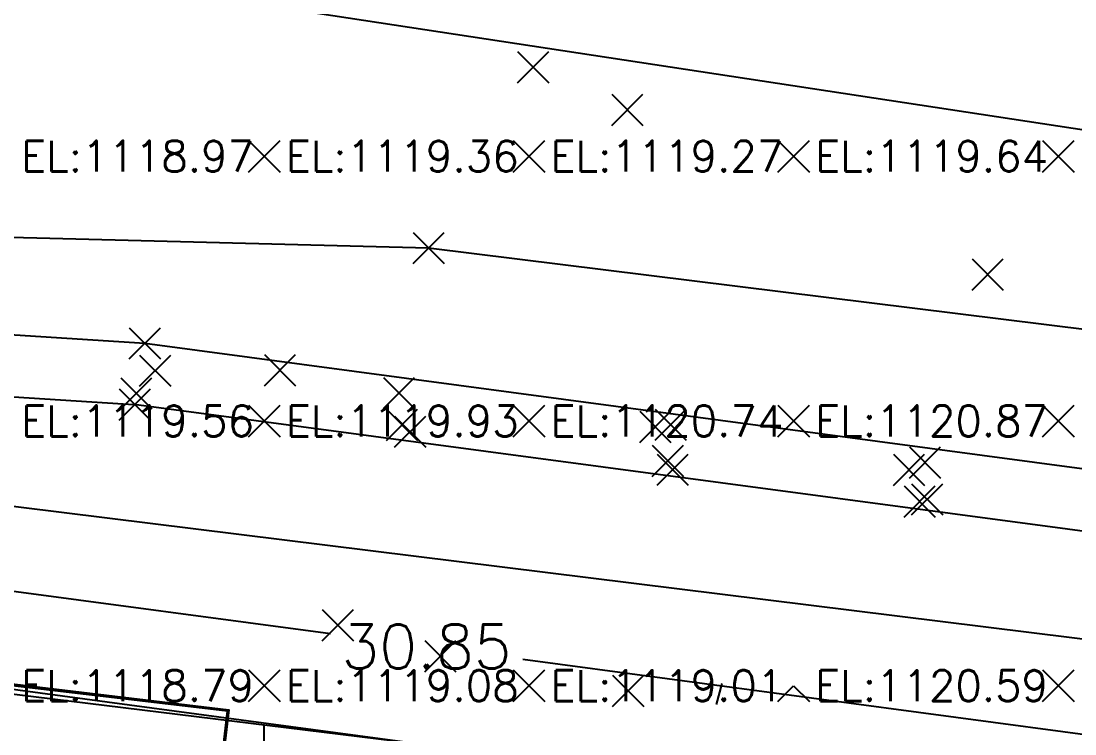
# Model space of a CAD drawing. Header units: metres. Extents: x -212 to 353974, y -37 to 356021.
# Drawn here: x 353779.41 to 353791.35, y 355981.5 to 355989.58 of the extents above; entities that cross this region are included whole.
import ezdxf

# ---------------------------------------------------------------- set-up
doc = ezdxf.new("R2010")
doc.units = ezdxf.units.M
for name, color, linetype in [('C-TOPO-MAJR', 9, 'Continuous'), ('C-TOPO-TEXT', 7, 'Continuous'), ('Survey.td2', 7, 'Continuous'), ('V-NODE', 1, 'Continuous')]:
    doc.layers.add(name, color=color, linetype=linetype)
doc.styles.get("Standard").update_dxf_attribs({"font": 'simplex.shx'})
doc.dimstyles.get("Standard").update_dxf_attribs({"dimtxt": 0.18, "dimasz": 0.18, "dimexe": 0.18, "dimexo": 0.0625, "dimgap": 0.09, "dimtad": 0, "dimtih": 1, "dimtoh": 1, "dimdec": 4, "dimzin": 0, "dimdsep": 46, "dimtxsty": 'Standard', "dimcen": 0.09, "dimadec": 0, "dimazin": 0, "dimtfac": 1, "dimtdec": 4, "dimtofl": 0, "dimtmove": 0, "dimatfit": 3, "dimfxl": 1, "dimtolj": 1, "dimtzin": 0, "dimarcsym": 0})

# ---------------------------------------------------------------- blocks, each defined once
blk = doc.blocks.new('*U1')
at = {"color": 0, "linetype": 'ByBlock', "lineweight": -2, "transparency": 16777216}
for p, q in [((-0.707, -0.707), (0.707, 0.707)), ((-0.707, 0.707), (0.707, -0.707))]:
    blk.add_line(p, q, dxfattribs=at)
blk = doc.blocks.new('*U177', base_point=(353784.0281, 355987.0089, 1119.2598))
at = {"layer": 'V-NODE', "lineweight": -2, "xscale": 0.25, "yscale": 0.25, "zscale": 0.25}
blk.add_blockref('*U1', (353784.0281, 355987.0089, 1119.2598), dxfattribs=at)
blk = doc.blocks.new('*U178', base_point=(353785.2123, 355989.0574, 1119.2726))
at = {"layer": 'V-NODE', "lineweight": -2, "xscale": 0.25, "yscale": 0.25, "zscale": 0.25}
blk.add_blockref('*U1', (353785.2123, 355989.0574, 1119.2726), dxfattribs=at)
blk = doc.blocks.new('*U179', base_point=(353790.3646, 355986.7089, 1119.7867))
at = {"layer": 'V-NODE', "lineweight": -2, "xscale": 0.25, "yscale": 0.25, "zscale": 0.25}
blk.add_blockref('*U1', (353790.3646, 355986.7089, 1119.7867), dxfattribs=at)
blk = doc.blocks.new('*U182', base_point=(353786.2812, 355988.5734, 1119.2789))
at = {"layer": 'V-NODE', "lineweight": -2, "xscale": 0.25, "yscale": 0.25, "zscale": 0.25}
blk.add_blockref('*U1', (353786.2812, 355988.5734, 1119.2789), dxfattribs=at)
blk = doc.blocks.new('*U463', base_point=(353780.7155, 355985.3618, 1120.0142))
at = {"layer": 'V-NODE', "lineweight": -2, "xscale": 0.25, "yscale": 0.25, "zscale": 0.25}
blk.add_blockref('*U1', (353780.7155, 355985.3618, 1120.0142), dxfattribs=at)
blk = doc.blocks.new('*U464', base_point=(353780.6987, 355985.2361, 1119.8849))
at = {"layer": 'V-NODE', "lineweight": -2, "xscale": 0.25, "yscale": 0.25, "zscale": 0.25}
blk.add_blockref('*U1', (353780.6987, 355985.2361, 1119.8849), dxfattribs=at)
blk = doc.blocks.new('*U465', base_point=(353780.8117, 355985.9286, 1120.1888))
at = {"layer": 'V-NODE', "lineweight": -2, "xscale": 0.25, "yscale": 0.25, "zscale": 0.25}
blk.add_blockref('*U1', (353780.8117, 355985.9286, 1120.1888), dxfattribs=at)
blk = doc.blocks.new('*U466', base_point=(353780.9288, 355985.618, 1120.3333))
at = {"layer": 'V-NODE', "lineweight": -2, "xscale": 0.25, "yscale": 0.25, "zscale": 0.25}
blk.add_blockref('*U1', (353780.9288, 355985.618, 1120.3333), dxfattribs=at)
blk = doc.blocks.new('*U467', base_point=(353782.3437, 355985.6236, 1120.252))
at = {"layer": 'V-NODE', "lineweight": -2, "xscale": 0.25, "yscale": 0.25, "zscale": 0.25}
blk.add_blockref('*U1', (353782.3437, 355985.6236, 1120.252), dxfattribs=at)
blk = doc.blocks.new('*U468', base_point=(353783.6929, 355985.3661, 1120.4196))
at = {"layer": 'V-NODE', "lineweight": -2, "xscale": 0.25, "yscale": 0.25, "zscale": 0.25}
blk.add_blockref('*U1', (353783.6929, 355985.3661, 1120.4196), dxfattribs=at)
blk = doc.blocks.new('*U469', base_point=(353783.7274, 355985.0047, 1120.4258))
at = {"layer": 'V-NODE', "lineweight": -2, "xscale": 0.25, "yscale": 0.25, "zscale": 0.25}
blk.add_blockref('*U1', (353783.7274, 355985.0047, 1120.4258), dxfattribs=at)
blk = doc.blocks.new('*U470', base_point=(353783.8202, 355984.9283, 1120.7523))
at = {"layer": 'V-NODE', "lineweight": -2, "xscale": 0.25, "yscale": 0.25, "zscale": 0.25}
blk.add_blockref('*U1', (353783.8202, 355984.9283, 1120.7523), dxfattribs=at)
blk = doc.blocks.new('*U471', base_point=(353786.5974, 355984.9821, 1120.8758))
at = {"layer": 'V-NODE', "lineweight": -2, "xscale": 0.25, "yscale": 0.25, "zscale": 0.25}
blk.add_blockref('*U1', (353786.5974, 355984.9821, 1120.8758), dxfattribs=at)
blk = doc.blocks.new('*U472', base_point=(353786.7721, 355985.0066, 1120.8653))
at = {"layer": 'V-NODE', "lineweight": -2, "xscale": 0.25, "yscale": 0.25, "zscale": 0.25}
blk.add_blockref('*U1', (353786.7721, 355985.0066, 1120.8653), dxfattribs=at)
blk = doc.blocks.new('*U473', base_point=(353786.7403, 355984.5962, 1120.9101))
at = {"layer": 'V-NODE', "lineweight": -2, "xscale": 0.25, "yscale": 0.25, "zscale": 0.25}
blk.add_blockref('*U1', (353786.7403, 355984.5962, 1120.9101), dxfattribs=at)
blk = doc.blocks.new('*U474', base_point=(353786.7947, 355984.4977, 1121.175))
at = {"layer": 'V-NODE', "lineweight": -2, "xscale": 0.25, "yscale": 0.25, "zscale": 0.25}
blk.add_blockref('*U1', (353786.7947, 355984.4977, 1121.175), dxfattribs=at)
blk = doc.blocks.new('*U475', base_point=(353789.473, 355984.4956, 1121.2722))
at = {"layer": 'V-NODE', "lineweight": -2, "xscale": 0.25, "yscale": 0.25, "zscale": 0.25}
blk.add_blockref('*U1', (353789.473, 355984.4956, 1121.2722), dxfattribs=at)
blk = doc.blocks.new('*U476', base_point=(353789.6537, 355984.5781, 1121.2212))
at = {"layer": 'V-NODE', "lineweight": -2, "xscale": 0.25, "yscale": 0.25, "zscale": 0.25}
blk.add_blockref('*U1', (353789.6537, 355984.5781, 1121.2212), dxfattribs=at)
blk = doc.blocks.new('*U477', base_point=(353789.594, 355984.1359, 1121.2198))
at = {"layer": 'V-NODE', "lineweight": -2, "xscale": 0.25, "yscale": 0.25, "zscale": 0.25}
blk.add_blockref('*U1', (353789.594, 355984.1359, 1121.2198), dxfattribs=at)
blk = doc.blocks.new('*U478', base_point=(353789.6788, 355984.1612, 1121.6333))
at = {"layer": 'V-NODE', "lineweight": -2, "xscale": 0.25, "yscale": 0.25, "zscale": 0.25}
blk.add_blockref('*U1', (353789.6788, 355984.1612, 1121.6333), dxfattribs=at)
blk = doc.blocks.new('*U515', base_point=(353784.1605, 355982.3839, 1118.8288))
at = {"layer": 'V-NODE', "lineweight": -2, "xscale": 0.25, "yscale": 0.25, "zscale": 0.25}
blk.add_blockref('*U1', (353784.1605, 355982.3839, 1118.8288), dxfattribs=at)
blk = doc.blocks.new('*U516', base_point=(353783.0003, 355982.7357, 1118.7899))
at = {"layer": 'V-NODE', "lineweight": -2, "xscale": 0.25, "yscale": 0.25, "zscale": 0.25}
blk.add_blockref('*U1', (353783.0003, 355982.7357, 1118.7899), dxfattribs=at)
blk = doc.blocks.new('*U536', base_point=(353786.2909, 355981.9898, 1119.2416))
at = {"layer": 'V-NODE', "lineweight": -2, "xscale": 0.25, "yscale": 0.25, "zscale": 0.25}
blk.add_blockref('*U1', (353786.2909, 355981.9898, 1119.2416), dxfattribs=at)
blk = doc.blocks.new('*D1154')
at = {"color": 0, "lineweight": -2, "transparency": 16777216}
for p, q in [((353768.577, 355983.515), (353768.739, 355984.723)), ((353768.894, 355984.521), (353782.915, 355982.639)), ((353799.116, 355980.465), (353785.095, 355982.347)), ((353799.156, 355979.41), (353799.318, 355980.619))]:
    blk.add_line(p, q, dxfattribs=at)
at = {"color": 0, "transparency": 16777216}
for points in [[(353768.898, 355984.551), (353768.89, 355984.491), (353768.715, 355984.545)], [(353799.12, 355980.494), (353799.112, 355980.435), (353799.294, 355980.441)]]:
    blk.add_solid(points, dxfattribs=at)
at = {"color": 0, "transparency": 16777216, "insert": (353784.005, 355982.493), "char_height": 0.5, "attachment_point": 5}
blk.add_mtext('\\A1;30.85', dxfattribs=at)

msp = doc.modelspace()

# ---------------------------------------------------------------- linework, layer by layer
at = {"color": 7, "true_color": 0xffffff}
msp.add_line((353782.16579, 355916.04908, 1117.65392), (353782.16579, 355981.60279, 1121.74206), dxfattribs=at)
at = {"color": 3}
for points, elevation in [([(353750.81699, 356021.26334), (353747.25099, 355997.43972), (353746.94742, 355995.41161), (353749.37661, 355995.048), (353752.24224, 355993.52322), (353771.19746, 355991.43353), (353791.68017, 355988.31221)], 1111.8628), ([(353806.75853, 355980.67837), (353806.63428, 355979.02341), (353800.01805, 355980.20363), (353795.01386, 355980.31251), (353784.87576, 355981.27044), (353774.83613, 355982.5017), (353770.94165, 355983.60497), (353769.06983, 355984.80835), (353772.91826, 355984.87629), (353806.75853, 355980.67837)], 1121.9243)]:
    msp.add_lwpolyline(points, dxfattribs=dict(at, elevation=elevation))
at = {"color": 9, "true_color": 0xc7c8ca, "elevation": 1121.5572}
msp.add_lwpolyline([(353795.84444, 355970.11144), (353792.93814, 355972.36579), (353789.7088, 355969.25654), (353787.8199, 355967.21122), (353786.76171, 355967.0632), (353781.86679, 355970.00857), (353780.40443, 355971.09315), (353777.19864, 355973.26056), (353776.62342, 355975.49604), (353772.70268, 355978.02691), (353768.67199, 355981.12612), (353766.37168, 355982.89484), (353767.31619, 355985.56141), (353767.6776, 355986.1936), (353768.99011, 355986.78679), (353771.88404, 355987.32014), (353784.02809, 355987.0089), (353799.04164, 355985.14793)], dxfattribs=at)
at = {"color": 51, "true_color": 0xf7f281, "elevation": 1116.5819}
for points in [[(353767.63314, 355984.68185), (353767.65745, 355985.31298), (353767.96248, 355985.8181), (353769.19144, 355986.46906), (353772.36862, 355986.48166), (353773.79619, 355986.23532), (353776.50424, 355986.20421), (353780.81169, 355985.92862), (353792.67357, 355984.34389), (353800.1131, 355983.73341), (353801.80255, 355983.59477)], [(353768.33262, 355984.6549), (353768.34998, 355985.10566), (353768.46147, 355985.29027), (353769.36669, 355985.76975), (353772.31005, 355985.78142), (353773.73225, 355985.53601), (353776.47785, 355985.50447), (353780.74291, 355985.23159), (353792.59855, 355983.6477), (353800.05585, 355983.03575), (353801.7453, 355982.89712)]]:
    msp.add_lwpolyline(points, dxfattribs=at)
at = {"color": 55}
msp.add_lwpolyline([(353768.56851, 355983.45266), (353799.14784, 355979.34834), (353798.34313, 355973.45211), (353767.83345, 355977.29633), (353768.56851, 355983.45266)], dxfattribs=at)
at = {"color": 2}
msp.add_lwpolyline([(353792.87108, 355980.44246), (353786.71399, 355981.17111), (353786.66111, 355980.72423), (353781.69571, 355981.31186), (353781.7486, 355981.75874), (353775.59152, 355982.4874), (353775.53863, 355982.04051), (353774.54555, 355982.15804), (353774.59844, 355982.60492), (353768.44135, 355983.33358), (353761.89702, 355981.64095), (353758.78073, 355982.00974), (353752.29235, 355977.48834), (353751.71067, 355972.57318), (353744.55146, 355970.09395), (353739.7531, 355969.1001), (353745.31184, 355942.06542), (353747.46355, 355938.04618)], dxfattribs=at)
at = {"color": 7, "true_color": 0xffffff, "flags": 128}
msp.add_lwpolyline([(353768.65595, 355983.34151), (353774.61368, 355982.63016), (353774.56033, 355982.18333), (353775.75188, 355982.04106), (353775.80523, 355982.48789), (353781.76296, 355981.77655), (353781.70961, 355981.32972), (353786.87298, 355980.71322), (353786.92633, 355981.16005), (353792.88407, 355980.44871), (353792.83072, 355980.00188), (353799.03669, 355979.2609), (353797.71438, 355968.08753), (353798.89432, 355967.94665), (353797.59627, 355957.07501), (353796.40472, 355957.21728), (353796.09282, 355954.48497), (353797.02196, 355954.37376), (353796.31065, 355948.41629), (353795.36734, 355948.52892), (353795.01167, 355945.55005), (353795.97837, 355945.43438), (353795.24364, 355939.47969)], dxfattribs=at)
at = {"layer": 'C-TOPO-MAJR', "color": 9, "linetype": 'Continuous', "lineweight": -3, "elevation": 1120, "flags": 128}
msp.add_lwpolyline([(353787.29173, 355981.83741), (353787.35623, 355982.07428)], dxfattribs=at)
at = {"layer": 'C-TOPO-TEXT', "color": 6, "linetype": 'Continuous', "lineweight": -3}
for p, q in [((353781.98618, 355987.86947, 1119.35677), (353782.34539, 355988.22868, 1119.35677)), ((353781.98618, 355988.22868, 1119.35677), (353782.34539, 355987.86947, 1119.35677)), ((353784.98618, 355987.86947, 1119.27001), (353785.34539, 355988.22868, 1119.27001)), ((353784.98618, 355988.22868, 1119.27001), (353785.34539, 355987.86947, 1119.27001)), ((353787.98618, 355987.86947, 1119.64123), (353788.34539, 355988.22868, 1119.64123)), ((353787.98618, 355988.22868, 1119.64123), (353788.34539, 355987.86947, 1119.64123)), ((353790.98618, 355987.86947, 1120.53573), (353791.34539, 355988.22868, 1120.53573)), ((353790.98618, 355988.22868, 1120.53573), (353791.34539, 355987.86947, 1120.53573)), ((353781.98618, 355984.86947, 1119.9307), (353782.34539, 355985.22868, 1119.9307)), ((353781.98618, 355985.22868, 1119.9307), (353782.34539, 355984.86947, 1119.9307)), ((353784.98618, 355984.86947, 1120.74178), (353785.34539, 355985.22868, 1120.74178)), ((353784.98618, 355985.22868, 1120.74178), (353785.34539, 355984.86947, 1120.74178)), ((353787.98618, 355984.86947, 1120.86707), (353788.34539, 355985.22868, 1120.86707)), ((353787.98618, 355985.22868, 1120.86707), (353788.34539, 355984.86947, 1120.86707)), ((353790.98618, 355984.86947, 1121.16574), (353791.34539, 355985.22868, 1121.16574)), ((353790.98618, 355985.22868, 1121.16574), (353791.34539, 355984.86947, 1121.16574)), ((353781.98618, 355981.86947, 1119.07892), (353782.34539, 355982.22868, 1119.07892)), ((353781.98618, 355982.22868, 1119.07892), (353782.34539, 355981.86947, 1119.07892)), ((353784.98618, 355981.86947, 1119.01396), (353785.34539, 355982.22868, 1119.01396)), ((353784.98618, 355982.22868, 1119.01396), (353785.34539, 355981.86947, 1119.01396)), ((353790.98618, 355981.86947, 1121.82883), (353791.34539, 355982.22868, 1121.82883)), ((353790.98618, 355982.22868, 1121.82883), (353791.34539, 355981.86947, 1121.82883)), ((353787.98618, 355981.86947, 1120.59403), (353788.16579, 355982.04908, 1120.59403)), ((353788.16579, 355982.04908, 1120.59403), (353788.34539, 355981.86947, 1120.59403))]:
    msp.add_line(p, q, dxfattribs=at)
at = {"layer": 'Survey.td2'}
for p in [(353785.2123, 355989.05738, 1119.2726), (353786.28118, 355988.57344, 1119.2789), (353784.02809, 355987.0089, 1119.2598), (353790.36464, 355986.7089, 1119.7867), (353780.81169, 355985.92862, 1120.1888), (353780.92881, 355985.61796, 1120.3333), (353782.34374, 355985.62362, 1120.252), (353780.71553, 355985.36183, 1120.0142), (353783.69289, 355985.36609, 1120.4196), (353780.69868, 355985.23613, 1119.8849), (353783.72738, 355985.00472, 1120.4258), (353786.59739, 355984.98206, 1120.8758), (353786.77208, 355985.00663, 1120.8653), (353783.82024, 355984.92827, 1120.7523), (353786.74034, 355984.59618, 1120.9101), (353786.79473, 355984.49767, 1121.175), (353789.47299, 355984.4956, 1121.2722), (353789.65372, 355984.57815, 1121.2212), (353789.59398, 355984.13589, 1121.2198), (353789.67884, 355984.16124, 1121.6333), (353783.00025, 355982.73568, 1118.7899), (353784.1605, 355982.38388, 1118.8288), (353786.29088, 355981.98983, 1119.2416)]:
    msp.add_point(p, dxfattribs=at)

# ---------------------------------------------------------------- block references
at = {"layer": 'V-NODE'}
for name, p in [('*U178', (353785.2123, 355989.0574, 1119.2726)), ('*U182', (353786.2812, 355988.5734, 1119.2789)), ('*U177', (353784.0281, 355987.0089, 1119.2598)), ('*U179', (353790.3646, 355986.7089, 1119.7867)), ('*U465', (353780.8117, 355985.9286, 1120.1888)), ('*U466', (353780.9288, 355985.618, 1120.3333)), ('*U467', (353782.3437, 355985.6236, 1120.252)), ('*U463', (353780.7155, 355985.3618, 1120.0142)), ('*U468', (353783.6929, 355985.3661, 1120.4196)), ('*U464', (353780.6987, 355985.2361, 1119.8849)), ('*U469', (353783.7274, 355985.0047, 1120.4258)), ('*U470', (353783.8202, 355984.9283, 1120.7523)), ('*U471', (353786.5974, 355984.9821, 1120.8758)), ('*U472', (353786.7721, 355985.0066, 1120.8653)), ('*U473', (353786.7403, 355984.5962, 1120.9101)), ('*U476', (353789.6537, 355984.5781, 1121.2212)), ('*U474', (353786.7947, 355984.4977, 1121.175)), ('*U475', (353789.473, 355984.4956, 1121.2722)), ('*U477', (353789.594, 355984.1359, 1121.2198)), ('*U478', (353789.6788, 355984.1612, 1121.6333)), ('*U516', (353783.0003, 355982.7357, 1118.7899)), ('*U515', (353784.1605, 355982.3839, 1118.8288)), ('*U536', (353786.2909, 355981.9898, 1119.2416))]:
    msp.add_blockref(name, p, dxfattribs=at)

# ---------------------------------------------------------------- texts
at = {"layer": 'C-TOPO-TEXT', "color": 7, "linetype": 'Continuous', "lineweight": -3, "char_height": 0.35, "attachment_point": 4}
for s, insert in [('EL:1118.97', (353779.40889, 355988.04908, 1118.96785)), ('EL:1119.36', (353782.40889, 355988.04908, 1119.35677)), ('EL:1119.27', (353785.40889, 355988.04908, 1119.27001)), ('EL:1119.64', (353788.40889, 355988.04908, 1119.64123)), ('EL:1119.56', (353779.40889, 355985.04908, 1119.56361)), ('EL:1119.93', (353782.40889, 355985.04908, 1119.9307)), ('EL:1120.74', (353785.40889, 355985.04908, 1120.74178)), ('EL:1120.87', (353788.40889, 355985.04908, 1120.86707)), ('EL:1118.79', (353779.40889, 355982.04908, 1118.7894)), ('EL:1119.08', (353782.40889, 355982.04908, 1119.07892)), ('EL:1119.01', (353785.40889, 355982.04908, 1119.01396)), ('EL:1120.59', (353788.40889, 355982.04908, 1120.59403))]:
    msp.add_mtext(s, dxfattribs=dict(at, insert=insert))

# ---------------------------------------------------------------- dimensions: what is measured, and where the dimension line sits
at = {"color": 7}
dim = msp.add_aligned_dim(p1=(353768.56851, 355983.45266), p2=(353799.14784, 355979.34834), distance=1.1022, dimstyle='Standard', override={"dimtxt": 0.5, "dimdec": 2}, dxfattribs=at)
dim.commit()
dim.dimension.update_dxf_attribs({"geometry": '*D1154', "text_midpoint": (353784.00479, 355982.4929, 0.33976)})

doc.saveas('drawing.dxf')
